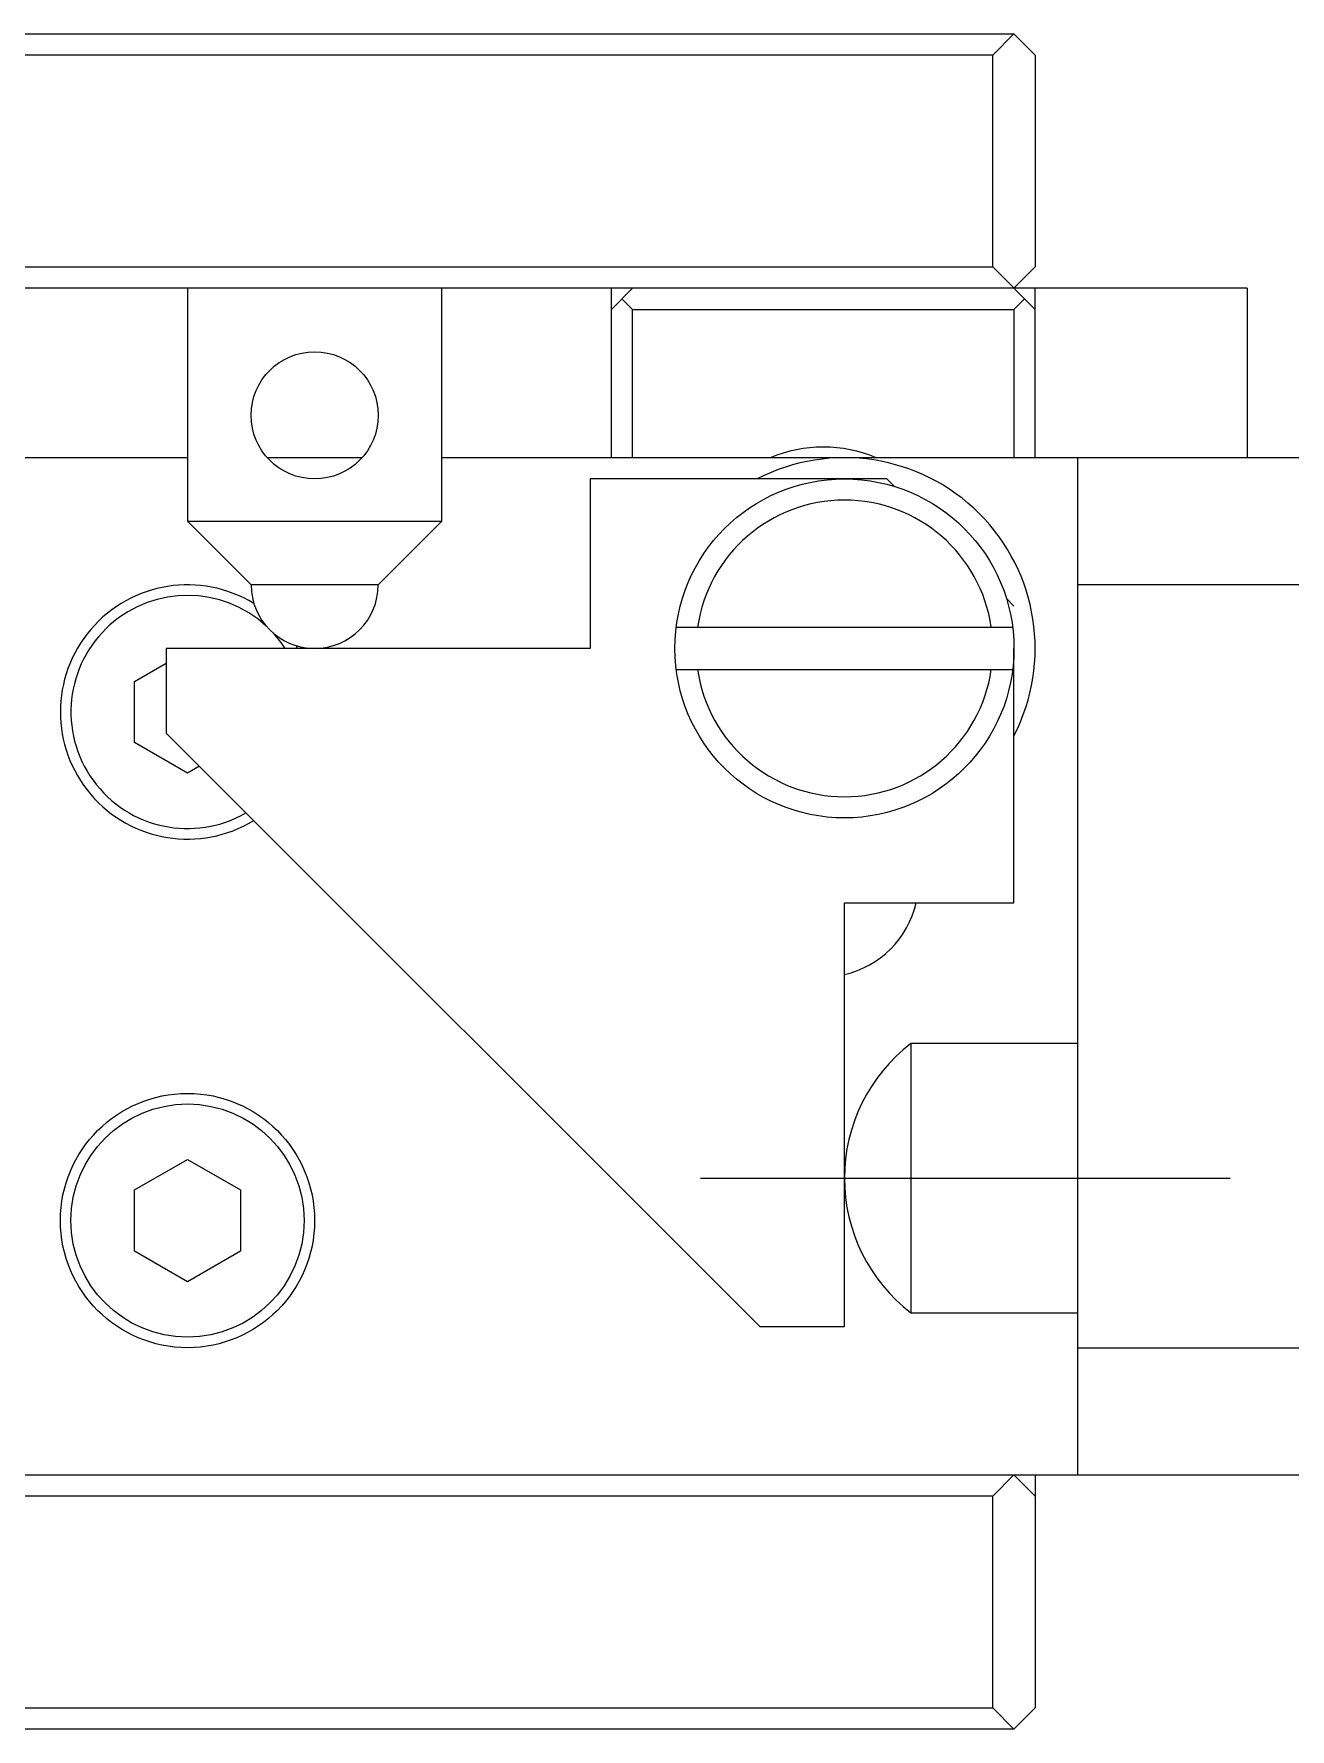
# Model space of a CAD drawing. Extents: x -3 to 396, y 2 to 203.
# Drawn here: x 146.97 to 176.6, y 23.31 to 63.31 of the extents above; entities that cross this region are included whole.
import ezdxf

# ---------------------------------------------------------------- set-up
doc = ezdxf.new("R2010")
doc.units = 0
doc.header["$LTSCALE"] = 10
doc.linetypes.add('CENTER', pattern=[2, 1.25, -0.25, 0.25, -0.25])
doc.layers.get('0').update_dxf_attribs({"linetype": 'CONTINUOUS'})
doc.layers.add('CENTER', color=1, linetype='CENTER')

msp = doc.modelspace()

# ---------------------------------------------------------------- linework, layer by layer
at = {"color": 7, "linetype": 'CONTINUOUS'}
for p, q in [((131.089269, 63.306128), (170.089269, 63.306128)), ((170.089269, 63.306128), (169.589269, 62.806128)), ((170.589269, 62.806128), (170.089269, 63.306128)), ((169.589269, 62.806128), (131.589269, 62.806128)), ((169.589269, 57.806128), (169.589269, 62.806128)), ((170.589269, 62.806128), (170.589269, 57.806128)), ((131.589269, 57.806128), (169.589269, 57.806128)), ((169.589269, 57.806128), (170.589269, 56.806128)), ((170.089269, 57.306128), (170.589269, 57.806128)), ((175.589269, 57.306128), (125.589269, 57.306128)), ((150.589269, 57.306128), (150.589269, 51.806128)), ((156.589269, 51.806128), (156.589269, 57.306128)), ((160.589269, 53.306128), (160.589269, 57.306128)), ((160.589269, 56.806128), (161.089269, 57.306128)), ((170.589269, 53.306128), (170.589269, 57.306128)), ((175.589269, 57.306128), (175.589269, 53.306128)), ((161.089269, 56.806128), (160.839269, 57.056128)), ((161.089269, 53.306128), (161.089269, 56.806128)), ((161.089269, 56.806128), (170.089269, 56.806128)), ((170.089269, 56.806128), (170.339269, 57.056128)), ((170.089269, 56.806128), (170.089269, 53.306128)), ((150.589269, 53.306128), (143.891767, 53.306128)), ((154.706809, 53.306128), (152.471432, 53.306128)), ((178.089269, 53.306128), (156.589269, 53.306128)), ((171.589269, 53.306128), (171.589269, 29.306128)), ((160.089269, 52.806128), (160.089269, 48.806128)), ((167.089269, 52.806128), (160.089269, 52.806128)), ((167.266393, 52.629004), (167.089269, 52.806128)), ((150.589269, 51.806128), (152.089269, 50.306128)), ((150.589269, 51.806128), (156.589269, 51.806128)), ((155.089269, 50.306128), (156.589269, 51.806128)), ((155.089269, 50.306128), (152.089269, 50.306128)), ((181.089269, 50.306128), (171.589269, 50.306128)), ((170.089269, 49.806128), (169.912144, 49.983252)), ((162.120642, 49.306128), (170.057896, 49.306128)), ((150.089269, 48.806128), (150.089269, 46.806128)), ((160.089269, 48.806128), (150.089269, 48.806128)), ((170.089269, 42.806128), (170.089269, 48.806128)), ((149.339269, 48.027816), (150.089269, 48.460828)), ((149.339269, 46.58444), (149.339269, 48.027816)), ((162.120642, 48.306128), (170.057896, 48.306128)), ((150.089269, 46.806128), (164.089269, 32.806128)), ((150.589269, 45.862752), (149.339269, 46.58444)), ((150.870358, 46.025039), (150.589269, 45.862752)), ((166.089269, 42.806128), (170.089269, 42.806128)), ((166.089269, 32.806128), (166.089269, 42.806128)), ((167.656292, 39.481128), (167.656292, 33.131128)), ((171.589269, 39.481128), (167.656292, 39.481128)), ((149.339269, 36.027816), (150.589269, 36.749504)), ((150.589269, 36.749504), (151.839269, 36.027816)), ((149.339269, 34.58444), (149.339269, 36.027816)), ((151.839269, 36.027816), (151.839269, 34.58444)), ((150.589269, 33.862752), (149.339269, 34.58444)), ((151.839269, 34.58444), (150.589269, 33.862752)), ((164.089269, 32.806128), (166.089269, 32.806128)), ((167.656292, 33.131128), (171.589269, 33.131128)), ((171.589269, 32.306128), (181.089269, 32.306128)), ((125.589269, 29.306128), (181.089269, 29.306128)), ((170.089269, 29.306128), (169.589269, 28.806128)), ((170.089269, 29.306128), (170.589269, 28.806128)), ((170.589269, 29.306128), (170.589269, 23.806128)), ((169.589269, 28.806128), (131.589269, 28.806128)), ((169.589269, 23.806128), (169.589269, 28.806128)), ((131.589269, 23.806128), (169.589269, 23.806128)), ((169.589269, 23.806128), (170.089269, 23.306128)), ((170.589269, 23.806128), (170.089269, 23.306128)), ((170.089269, 23.306128), (131.089269, 23.306128))]:
    msp.add_line(p, q, dxfattribs=at)
for centre, radius in [((153.589167, 54.306123), 1.499995), ((166.089269, 48.806128), 4), ((150.589269, 35.306128), 3), ((150.589269, 35.306128), 2.75)]:
    msp.add_circle(centre, radius, dxfattribs=at)
for centre, radius, start, end in [((166.089269, 48.806128), 4.5, 332.733956, 117.266044), ((165.589269, 50.306128), 3.25, 67.380135, 112.619865), ((166.089269, 48.806128), 3.5, 8.213211, 171.786789), ((150.589269, 47.306128), 3, 58.524055, 301.366978), ((150.589269, 47.306128), 2.75, 47.489535, 300.100181), ((153.589269, 50.306128), 1.5, 180, 0), ((150.589269, 47.306128), 2.75, 33.055731, 42.510465), ((150.589269, 47.306128), 3, 30, 31.475945), ((166.089269, 48.806128), 3.5, 188.213211, 351.786789), ((165.589269, 43.306128), 2.25, 282.839588, 347.160412), ((170.089269, 36.306128), 4, 127.462651, 232.537349)]:
    msp.add_arc(centre, radius, start, end, dxfattribs=at)
at = {"layer": 'CENTER', "color": 1, "linetype": 'CENTER'}
msp.add_line((162.689269, 36.306128), (213.439269, 36.306128), dxfattribs=at)

doc.saveas('drawing.dxf')
